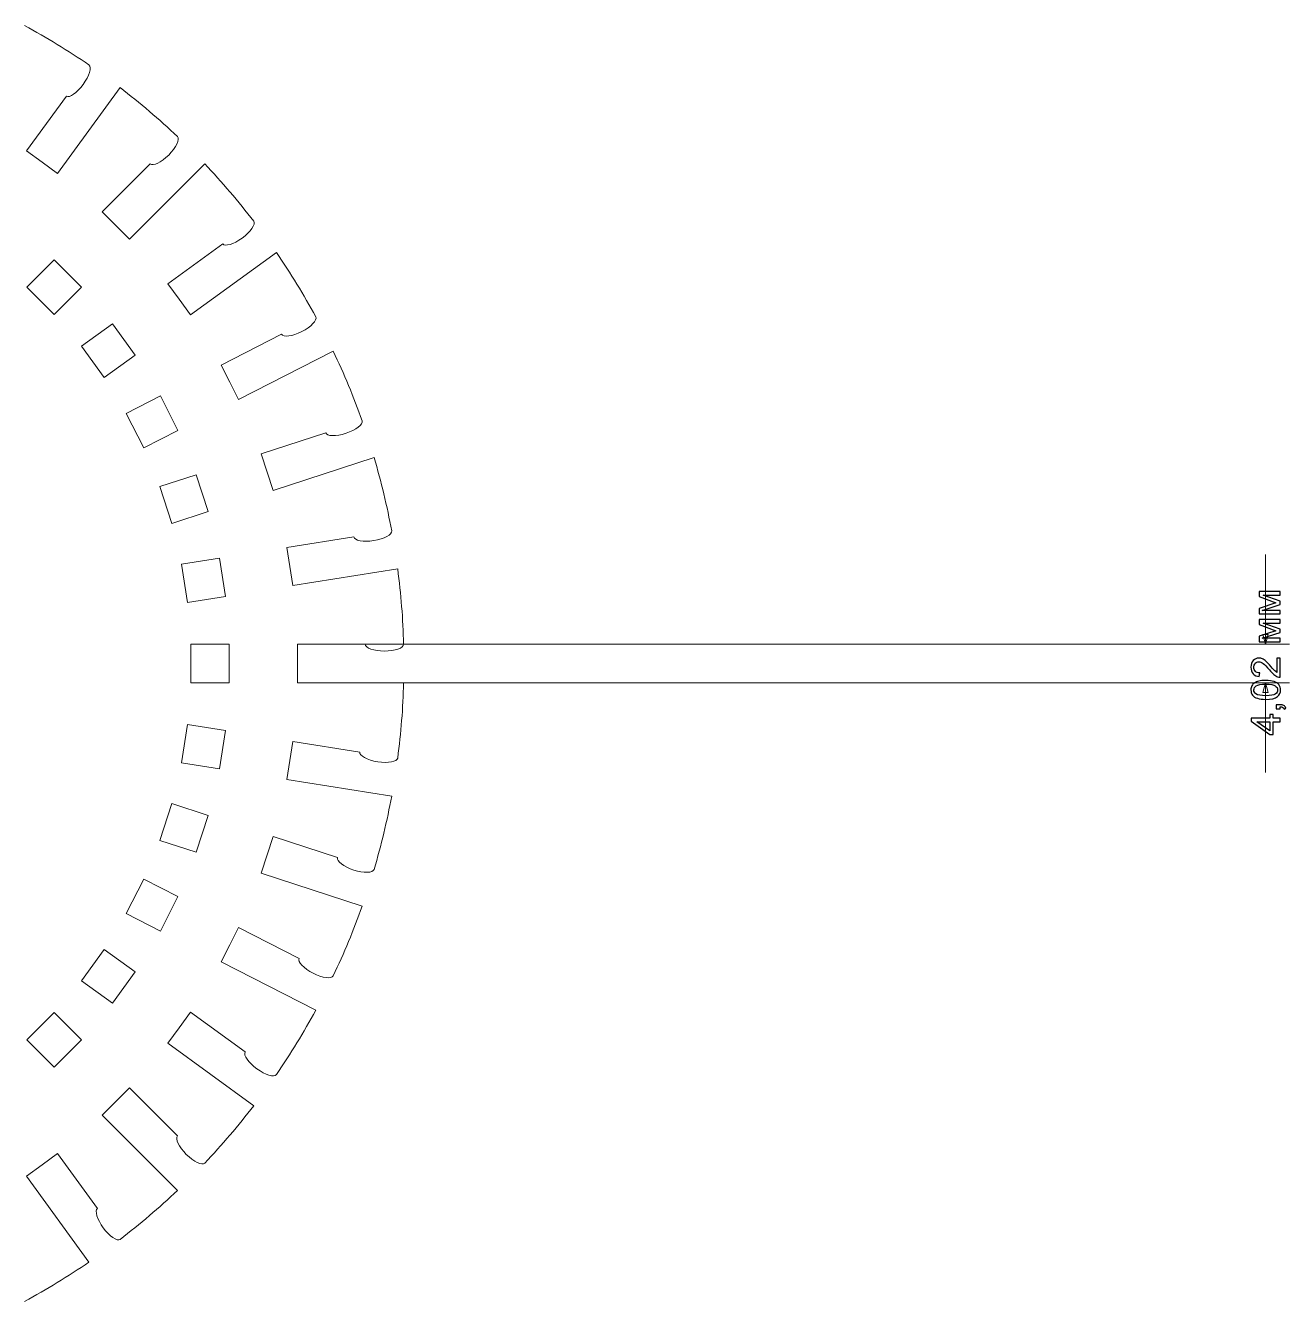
# Model space of a CAD drawing. Header units: millimetres. Extents: x -2210 to -375, y -2136 to -307.
# Drawn here: x -2097.9 to -1966.2, y -1315.5 to -1182.6 of the extents above; entities that cross this region are included whole.
import ezdxf

# ---------------------------------------------------------------- set-up
doc = ezdxf.new("R2010")
doc.units = ezdxf.units.MM
doc.header["$MEASUREMENT"] = 0
doc.layers.add('Layer 1', color=7, linetype='Continuous')

msp = doc.modelspace()

# ---------------------------------------------------------------- linework, layer by layer
at = {"layer": 'Layer 1', "color": 1, "lineweight": 9}
for points in [[(-2091.3035, -1186.687), (-2093.4658, -1185.2018), (-2095.7035, -1183.8298), (-2098.009, -1182.5778)], [(-2097.8114, -1195.6458), (-2097.8114, -1195.6458), (-2093.6534, -1189.9226), (-2093.6534, -1189.9226)], [(-2094.5625, -1198.0068), (-2094.5625, -1198.0068), (-2088.0534, -1189.0479), (-2088.0534, -1189.0479)], [(-2082.0727, -1194.1551), (-2083.9764, -1192.3502), (-2085.9733, -1190.6452), (-2088.0534, -1189.0479)], [(-2097.8114, -1195.6458), (-2097.8114, -1195.6458), (-2096.1875, -1196.8257), (-2096.1875, -1196.8257)], [(-2094.5625, -1198.0068), (-2094.5625, -1198.0068), (-2096.1875, -1196.8257), (-2096.1875, -1196.8257)], [(-2089.9038, -1201.9861), (-2089.9038, -1201.9861), (-2084.901, -1196.9833), (-2084.901, -1196.9833)], [(-2087.0633, -1204.8255), (-2087.0633, -1204.8255), (-2079.2334, -1196.9955), (-2079.2334, -1196.9955)], [(-2074.1251, -1202.9762), (-2075.7235, -1200.895), (-2077.4274, -1198.8992), (-2079.2334, -1196.9955)], [(-2089.9038, -1201.9861), (-2089.9038, -1201.9861), (-2088.483, -1203.4058), (-2088.483, -1203.4058)], [(-2087.0633, -1204.8255), (-2087.0633, -1204.8255), (-2088.483, -1203.4058), (-2088.483, -1203.4058)], [(-2083.084, -1209.4853), (-2083.084, -1209.4853), (-2077.3608, -1205.3272), (-2077.3608, -1205.3272)], [(-2080.723, -1212.7342), (-2080.723, -1212.7342), (-2071.7642, -1206.2252), (-2071.7642, -1206.2252)], [(-2067.655, -1212.9318), (-2068.9081, -1210.6263), (-2070.279, -1208.3875), (-2071.7642, -1206.2252)], [(-2083.084, -1209.4853), (-2083.084, -1209.4853), (-2081.9029, -1211.1092), (-2081.9029, -1211.1092)], [(-2080.723, -1212.7342), (-2080.723, -1212.7342), (-2081.9029, -1211.1092), (-2081.9029, -1211.1092)], [(-2077.5217, -1217.959), (-2077.5217, -1217.959), (-2071.2181, -1214.7467), (-2071.2181, -1214.7467)], [(-2075.698, -1221.5376), (-2075.698, -1221.5376), (-2065.8312, -1216.5105), (-2065.8312, -1216.5105)], [(-2062.822, -1223.7765), (-2063.6989, -1221.3034), (-2064.7035, -1218.8781), (-2065.8312, -1216.5105)], [(-2077.5217, -1217.959), (-2077.5217, -1217.959), (-2076.6093, -1219.7483), (-2076.6093, -1219.7483)], [(-2075.698, -1221.5376), (-2075.698, -1221.5376), (-2076.6093, -1219.7483), (-2076.6093, -1219.7483)], [(-2073.3537, -1227.1986), (-2073.3537, -1227.1986), (-2066.626, -1225.0119), (-2066.626, -1225.0119)], [(-2073.3537, -1227.1986), (-2073.3537, -1227.1986), (-2072.7332, -1229.1078), (-2072.7332, -1229.1078)], [(-2072.1127, -1231.0182), (-2072.1127, -1231.0182), (-2061.581, -1227.596), (-2061.581, -1227.596)], [(-2059.7451, -1235.2439), (-2060.2235, -1232.6643), (-2060.8362, -1230.1113), (-2061.581, -1227.596)], [(-2072.1127, -1231.0182), (-2072.1127, -1231.0182), (-2072.7332, -1229.1078), (-2072.7332, -1229.1078)], [(-2070.6819, -1236.9755), (-2070.6819, -1236.9755), (-2063.6945, -1235.8689), (-2063.6945, -1235.8689)], [(-2070.6819, -1236.9755), (-2070.6819, -1236.9755), (-2070.3678, -1238.9591), (-2070.3678, -1238.9591)], [(-2070.0537, -1240.9427), (-2070.0537, -1240.9427), (-2070.3678, -1238.9591), (-2070.3678, -1238.9591)], [(-2070.0537, -1240.9427), (-2070.0537, -1240.9427), (-2059.1168, -1239.2111), (-2059.1168, -1239.2111)], [(-2058.4997, -1247.051), (-2058.5685, -1244.4292), (-2058.775, -1241.8118), (-2059.1168, -1239.2111)], [(-2069.573, -1247.051), (-2069.573, -1247.051), (-2062.499, -1247.051), (-2062.499, -1247.051)], [(-2069.573, -1247.051), (-2069.573, -1247.051), (-2069.573, -1249.0601), (-2069.573, -1249.0601)], [(-2069.573, -1251.0681), (-2069.573, -1251.0681), (-2069.573, -1249.0601), (-2069.573, -1249.0601)], [(-2069.573, -1251.0681), (-2069.573, -1251.0681), (-2058.4997, -1251.0681), (-2058.4997, -1251.0681)], [(-2059.1168, -1258.908), (-2058.775, -1256.3073), (-2058.5685, -1253.6899), (-2058.4997, -1251.0681)], [(-2070.0537, -1257.1764), (-2070.0537, -1257.1764), (-2070.3678, -1259.16), (-2070.3678, -1259.16)], [(-2070.0537, -1257.1764), (-2070.0537, -1257.1764), (-2063.0662, -1258.2831), (-2063.0662, -1258.2831)], [(-2070.6819, -1261.1436), (-2070.6819, -1261.1436), (-2070.3678, -1259.16), (-2070.3678, -1259.16)], [(-2070.6819, -1261.1436), (-2070.6819, -1261.1436), (-2059.7451, -1262.8752), (-2059.7451, -1262.8752)], [(-2061.581, -1270.5231), (-2060.8362, -1268.0078), (-2060.2235, -1265.4548), (-2059.7451, -1262.8752)], [(-2072.1127, -1267.1009), (-2072.1127, -1267.1009), (-2072.7332, -1269.0112), (-2072.7332, -1269.0112)], [(-2072.1127, -1267.1009), (-2072.1127, -1267.1009), (-2065.3839, -1269.2865), (-2065.3839, -1269.2865)], [(-2073.3537, -1270.9204), (-2073.3537, -1270.9204), (-2072.7332, -1269.0112), (-2072.7332, -1269.0112)], [(-2073.3537, -1270.9204), (-2073.3537, -1270.9204), (-2062.822, -1274.3426), (-2062.822, -1274.3426)], [(-2065.8312, -1281.6086), (-2064.7035, -1279.241), (-2063.6989, -1276.8156), (-2062.822, -1274.3426)], [(-2075.698, -1276.5814), (-2075.698, -1276.5814), (-2076.6093, -1278.3708), (-2076.6093, -1278.3708)], [(-2075.698, -1276.5814), (-2075.698, -1276.5814), (-2069.3954, -1279.7938), (-2069.3954, -1279.7938)], [(-2077.5217, -1280.1601), (-2077.5217, -1280.1601), (-2076.6093, -1278.3708), (-2076.6093, -1278.3708)], [(-2077.5217, -1280.1601), (-2077.5217, -1280.1601), (-2067.655, -1285.1873), (-2067.655, -1285.1873)], [(-2080.723, -1285.3848), (-2080.723, -1285.3848), (-2081.9029, -1287.0099), (-2081.9029, -1287.0099)], [(-2080.723, -1285.3848), (-2080.723, -1285.3848), (-2074.9998, -1289.5429), (-2074.9998, -1289.5429)], [(-2071.7642, -1291.8939), (-2070.279, -1289.7316), (-2068.9081, -1287.4927), (-2067.655, -1285.1873)], [(-2083.084, -1288.6338), (-2083.084, -1288.6338), (-2081.9029, -1287.0099), (-2081.9029, -1287.0099)], [(-2083.084, -1288.6338), (-2083.084, -1288.6338), (-2074.1251, -1295.1429), (-2074.1251, -1295.1429)], [(-2087.0633, -1293.2936), (-2087.0633, -1293.2936), (-2088.483, -1294.7133), (-2088.483, -1294.7133)], [(-2087.0633, -1293.2936), (-2087.0633, -1293.2936), (-2082.0605, -1298.2953), (-2082.0605, -1298.2953)], [(-2089.9038, -1296.133), (-2089.9038, -1296.133), (-2088.483, -1294.7133), (-2088.483, -1294.7133)], [(-2089.9038, -1296.133), (-2089.9038, -1296.133), (-2082.0727, -1303.964), (-2082.0727, -1303.964)], [(-2079.2334, -1301.1235), (-2077.4274, -1299.2199), (-2075.7235, -1297.2241), (-2074.1251, -1295.1429)], [(-2094.5625, -1300.1123), (-2094.5625, -1300.1123), (-2096.1875, -1301.2934), (-2096.1875, -1301.2934)], [(-2094.5625, -1300.1123), (-2094.5625, -1300.1123), (-2090.4044, -1305.8355), (-2090.4044, -1305.8355)], [(-2097.8114, -1302.4733), (-2097.8114, -1302.4733), (-2096.1875, -1301.2934), (-2096.1875, -1301.2934)], [(-2097.8114, -1302.4733), (-2097.8114, -1302.4733), (-2091.3035, -1311.4321), (-2091.3035, -1311.4321)], [(-2088.0534, -1309.0711), (-2085.9733, -1307.4738), (-2083.9764, -1305.7689), (-2082.0727, -1303.964)], [(-2098.009, -1315.5413), (-2095.7035, -1314.2892), (-2093.4658, -1312.9173), (-2091.3035, -1311.4321)]]:
    msp.add_open_spline(points, degree=3, dxfattribs=at)
for points, knots in [([(-2093.6534, -1189.9226), (-2093.3359, -1190.1535), (-2092.55, -1189.6118), (-2091.904, -1188.7227), (-2091.904, -1188.7227), (-2091.904, -1188.7227), (-2091.904, -1188.7227), (-2091.904, -1188.7227), (-2091.904, -1188.7227), (-2091.904, -1188.7227), (-2091.904, -1188.7227), (-2091.904, -1188.7227), (-2091.904, -1188.7227), (-2091.904, -1188.7227), (-2091.904, -1188.7227), (-2091.904, -1188.7227), (-2091.904, -1188.7227), (-2091.2591, -1187.8336), (-2090.9894, -1186.9179), (-2091.3035, -1186.687), (-2091.3035, -1186.687), (-2091.3035, -1186.687), (-2091.3035, -1186.687), (-2091.3035, -1186.687), (-2091.3035, -1186.687), (-2091.3035, -1186.687), (-2091.3035, -1186.687), (-2091.3035, -1186.687)], [0, 0, 0, 0, 0.125, 0.125, 0.125, 0.125, 0.25, 0.25, 0.25, 0.25, 0.375, 0.375, 0.375, 0.375, 0.5, 0.5, 0.5, 0.5, 0.625, 0.625, 0.625, 0.625, 0.75, 0.75, 0.75, 0.75, 1, 1, 1, 1]), ([(-2084.901, -1196.9833), (-2084.6235, -1197.2608), (-2083.7622, -1196.8501), (-2082.9852, -1196.0731), (-2082.9852, -1196.0731), (-2082.9852, -1196.0731), (-2082.9852, -1196.0731), (-2082.9852, -1196.0731), (-2082.9852, -1196.0731), (-2082.9852, -1196.0731), (-2082.9852, -1196.0731), (-2082.9852, -1196.0731), (-2082.9852, -1196.0731), (-2082.9852, -1196.0731), (-2082.9852, -1196.0731), (-2082.9852, -1196.0731), (-2082.9852, -1196.0731), (-2082.2093, -1195.295), (-2081.7997, -1194.4326), (-2082.0727, -1194.1551), (-2082.0727, -1194.1551), (-2082.0727, -1194.1551), (-2082.0727, -1194.1551), (-2082.0727, -1194.1551), (-2082.0727, -1194.1551), (-2082.0727, -1194.1551), (-2082.0727, -1194.1551), (-2082.0727, -1194.1551)], [0, 0, 0, 0, 0.125, 0.125, 0.125, 0.125, 0.25, 0.25, 0.25, 0.25, 0.375, 0.375, 0.375, 0.375, 0.5, 0.5, 0.5, 0.5, 0.625, 0.625, 0.625, 0.625, 0.75, 0.75, 0.75, 0.75, 1, 1, 1, 1]), ([(-2077.3608, -1205.3272), (-2077.1299, -1205.6447), (-2076.2153, -1205.3727), (-2075.3262, -1204.7267), (-2075.3262, -1204.7267), (-2075.3262, -1204.7267), (-2075.3262, -1204.7267), (-2075.3262, -1204.7267), (-2075.3262, -1204.7267), (-2075.3262, -1204.7267), (-2075.3262, -1204.7267), (-2075.3262, -1204.7267), (-2075.3262, -1204.7267), (-2075.3262, -1204.7267), (-2075.3262, -1204.7267), (-2075.3262, -1204.7267), (-2075.3262, -1204.7267), (-2074.4382, -1204.0796), (-2073.8987, -1203.2926), (-2074.1251, -1202.9762), (-2074.1251, -1202.9762), (-2074.1251, -1202.9762), (-2074.1251, -1202.9762), (-2074.1251, -1202.9762), (-2074.1251, -1202.9762), (-2074.1251, -1202.9762), (-2074.1251, -1202.9762), (-2074.1251, -1202.9762)], [0, 0, 0, 0, 0.125, 0.125, 0.125, 0.125, 0.25, 0.25, 0.25, 0.25, 0.375, 0.375, 0.375, 0.375, 0.5, 0.5, 0.5, 0.5, 0.625, 0.625, 0.625, 0.625, 0.75, 0.75, 0.75, 0.75, 1, 1, 1, 1]), ([(-2094.9321, -1207.0022), (-2094.9321, -1207.0022), (-2092.0805, -1209.8549), (-2092.0805, -1209.8549), (-2092.0805, -1209.8549), (-2092.0805, -1209.8549), (-2094.9066, -1212.6821), (-2094.9066, -1212.6821), (-2094.9066, -1212.6821), (-2094.9066, -1212.6821), (-2097.7593, -1209.8294), (-2097.7593, -1209.8294), (-2097.7593, -1209.8294), (-2097.7593, -1209.8294), (-2094.9321, -1207.0022), (-2094.9321, -1207.0022)], [0, 0, 0, 0, 0.2, 0.2, 0.2, 0.2, 0.4, 0.4, 0.4, 0.4, 0.6, 0.6, 0.6, 0.6, 1, 1, 1, 1]), ([(-2088.836, -1213.6533), (-2088.836, -1213.6533), (-2086.465, -1216.9167), (-2086.465, -1216.9167), (-2086.465, -1216.9167), (-2086.465, -1216.9167), (-2089.6996, -1219.2666), (-2089.6996, -1219.2666), (-2089.6996, -1219.2666), (-2089.6996, -1219.2666), (-2092.0705, -1216.0032), (-2092.0705, -1216.0032), (-2092.0705, -1216.0032), (-2092.0705, -1216.0032), (-2088.836, -1213.6533), (-2088.836, -1213.6533)], [0, 0, 0, 0, 0.2, 0.2, 0.2, 0.2, 0.4, 0.4, 0.4, 0.4, 0.6, 0.6, 0.6, 0.6, 1, 1, 1, 1]), ([(-2071.2181, -1214.7467), (-2071.0405, -1215.0974), (-2070.0936, -1214.972), (-2069.1157, -1214.4725), (-2069.1157, -1214.4725), (-2069.1157, -1214.4725), (-2069.1157, -1214.4725), (-2069.1157, -1214.4725), (-2069.1157, -1214.4725), (-2069.1157, -1214.4725), (-2069.1157, -1214.4725), (-2069.1157, -1214.4725), (-2069.1157, -1214.4725), (-2069.1157, -1214.4725), (-2069.1157, -1214.4725), (-2069.1157, -1214.4725), (-2069.1157, -1214.4725), (-2068.1367, -1213.973), (-2067.4807, -1213.2792), (-2067.655, -1212.9318), (-2067.655, -1212.9318), (-2067.655, -1212.9318), (-2067.655, -1212.9318), (-2067.655, -1212.9318), (-2067.655, -1212.9318), (-2067.655, -1212.9318), (-2067.655, -1212.9318), (-2067.655, -1212.9318)], [0, 0, 0, 0, 0.125, 0.125, 0.125, 0.125, 0.25, 0.25, 0.25, 0.25, 0.375, 0.375, 0.375, 0.375, 0.5, 0.5, 0.5, 0.5, 0.625, 0.625, 0.625, 0.625, 0.75, 0.75, 0.75, 0.75, 1, 1, 1, 1]), ([(-2083.8554, -1221.1758), (-2083.8554, -1221.1758), (-2082.0239, -1224.77), (-2082.0239, -1224.77), (-2082.0239, -1224.77), (-2082.0239, -1224.77), (-2085.5859, -1226.5848), (-2085.5859, -1226.5848), (-2085.5859, -1226.5848), (-2085.5859, -1226.5848), (-2087.4174, -1222.9906), (-2087.4174, -1222.9906), (-2087.4174, -1222.9906), (-2087.4174, -1222.9906), (-2083.8554, -1221.1758), (-2083.8554, -1221.1758)], [0, 0, 0, 0, 0.2, 0.2, 0.2, 0.2, 0.4, 0.4, 0.4, 0.4, 0.6, 0.6, 0.6, 0.6, 1, 1, 1, 1]), ([(-2066.626, -1225.0119), (-2066.5039, -1225.386), (-2065.5504, -1225.4104), (-2064.5048, -1225.0697), (-2064.5048, -1225.0697), (-2064.5048, -1225.0697), (-2064.5048, -1225.0697), (-2064.5048, -1225.0697), (-2064.5048, -1225.0697), (-2064.5048, -1225.0697), (-2064.5048, -1225.0697), (-2064.5048, -1225.0697), (-2064.5048, -1225.0697), (-2064.5048, -1225.0697), (-2064.5048, -1225.0697), (-2064.5048, -1225.0697), (-2064.5048, -1225.0697), (-2063.4603, -1224.7289), (-2062.7044, -1224.1473), (-2062.822, -1223.7765), (-2062.822, -1223.7765), (-2062.822, -1223.7765), (-2062.822, -1223.7765), (-2062.822, -1223.7765), (-2062.822, -1223.7765), (-2062.822, -1223.7765), (-2062.822, -1223.7765), (-2062.822, -1223.7765)], [0, 0, 0, 0, 0.125, 0.125, 0.125, 0.125, 0.25, 0.25, 0.25, 0.25, 0.375, 0.375, 0.375, 0.375, 0.5, 0.5, 0.5, 0.5, 0.625, 0.625, 0.625, 0.625, 0.75, 0.75, 0.75, 0.75, 1, 1, 1, 1]), ([(-2080.1125, -1229.3853), (-2080.1125, -1229.3853), (-2078.866, -1233.2215), (-2078.866, -1233.2215), (-2078.866, -1233.2215), (-2078.866, -1233.2215), (-2082.6677, -1234.4569), (-2082.6677, -1234.4569), (-2082.6677, -1234.4569), (-2082.6677, -1234.4569), (-2083.9142, -1230.6208), (-2083.9142, -1230.6208), (-2083.9142, -1230.6208), (-2083.9142, -1230.6208), (-2080.1125, -1229.3853), (-2080.1125, -1229.3853)], [0, 0, 0, 0, 0.2, 0.2, 0.2, 0.2, 0.4, 0.4, 0.4, 0.4, 0.6, 0.6, 0.6, 0.6, 1, 1, 1, 1]), ([(-2063.6945, -1235.8689), (-2063.6334, -1236.2574), (-2062.6944, -1236.4305), (-2061.6099, -1236.2585), (-2061.6099, -1236.2585), (-2061.6099, -1236.2585), (-2061.6099, -1236.2585), (-2061.6099, -1236.2585), (-2061.6099, -1236.2585), (-2061.6099, -1236.2585), (-2061.6099, -1236.2585), (-2061.6099, -1236.2585), (-2061.6099, -1236.2585), (-2061.6099, -1236.2585), (-2061.6099, -1236.2585), (-2061.6099, -1236.2585), (-2061.6099, -1236.2585), (-2060.5243, -1236.0853), (-2059.6863, -1235.6291), (-2059.7451, -1235.2439), (-2059.7451, -1235.2439), (-2059.7451, -1235.2439), (-2059.7451, -1235.2439), (-2059.7451, -1235.2439), (-2059.7451, -1235.2439), (-2059.7451, -1235.2439), (-2059.7451, -1235.2439), (-2059.7451, -1235.2439)], [0, 0, 0, 0, 0.125, 0.125, 0.125, 0.125, 0.25, 0.25, 0.25, 0.25, 0.375, 0.375, 0.375, 0.375, 0.5, 0.5, 0.5, 0.5, 0.625, 0.625, 0.625, 0.625, 0.75, 0.75, 0.75, 0.75, 1, 1, 1, 1]), ([(-2077.6993, -1238.0789), (-2077.6993, -1238.0789), (-2077.0689, -1242.0627), (-2077.0689, -1242.0627), (-2077.0689, -1242.0627), (-2077.0689, -1242.0627), (-2081.0171, -1242.6887), (-2081.0171, -1242.6887), (-2081.0171, -1242.6887), (-2081.0171, -1242.6887), (-2081.6476, -1238.7038), (-2081.6476, -1238.7038), (-2081.6476, -1238.7038), (-2081.6476, -1238.7038), (-2077.6993, -1238.0789), (-2077.6993, -1238.0789)], [0, 0, 0, 0, 0.2, 0.2, 0.2, 0.2, 0.4, 0.4, 0.4, 0.4, 0.6, 0.6, 0.6, 0.6, 1, 1, 1, 1]), ([(-2076.677, -1247.0421), (-2076.677, -1247.0421), (-2076.677, -1251.077), (-2076.677, -1251.077), (-2076.677, -1251.077), (-2076.677, -1251.077), (-2080.6741, -1251.077), (-2080.6741, -1251.077), (-2080.6741, -1251.077), (-2080.6741, -1251.077), (-2080.6741, -1247.0421), (-2080.6741, -1247.0421), (-2080.6741, -1247.0421), (-2080.6741, -1247.0421), (-2076.677, -1247.0421), (-2076.677, -1247.0421)], [0, 0, 0, 0, 0.2, 0.2, 0.2, 0.2, 0.4, 0.4, 0.4, 0.4, 0.6, 0.6, 0.6, 0.6, 1, 1, 1, 1]), ([(-2062.499, -1247.051), (-2062.4979, -1247.4439), (-2061.5988, -1247.7625), (-2060.4999, -1247.7614), (-2060.4999, -1247.7614), (-2060.4999, -1247.7614), (-2060.4999, -1247.7614), (-2060.4999, -1247.7614), (-2060.4999, -1247.7614), (-2060.4999, -1247.7614), (-2060.4999, -1247.7614), (-2060.4999, -1247.7614), (-2060.4999, -1247.7614), (-2060.4999, -1247.7614), (-2060.4999, -1247.7614), (-2060.4999, -1247.7614), (-2060.4999, -1247.7614), (-2059.401, -1247.7603), (-2058.5019, -1247.4406), (-2058.4997, -1247.051), (-2058.4997, -1247.051), (-2058.4997, -1247.051), (-2058.4997, -1247.051), (-2058.4997, -1247.051), (-2058.4997, -1247.051), (-2058.4997, -1247.051), (-2058.4997, -1247.051), (-2058.4997, -1247.051)], [0, 0, 0, 0, 0.125, 0.125, 0.125, 0.125, 0.25, 0.25, 0.25, 0.25, 0.375, 0.375, 0.375, 0.375, 0.5, 0.5, 0.5, 0.5, 0.625, 0.625, 0.625, 0.625, 0.75, 0.75, 0.75, 0.75, 1, 1, 1, 1]), ([(-2077.0689, -1256.0564), (-2077.0689, -1256.0564), (-2077.6993, -1260.0402), (-2077.6993, -1260.0402), (-2077.6993, -1260.0402), (-2077.6993, -1260.0402), (-2081.6476, -1259.4153), (-2081.6476, -1259.4153), (-2081.6476, -1259.4153), (-2081.6476, -1259.4153), (-2081.0171, -1255.4304), (-2081.0171, -1255.4304), (-2081.0171, -1255.4304), (-2081.0171, -1255.4304), (-2077.0689, -1256.0564), (-2077.0689, -1256.0564)], [0, 0, 0, 0, 0.2, 0.2, 0.2, 0.2, 0.4, 0.4, 0.4, 0.4, 0.6, 0.6, 0.6, 0.6, 1, 1, 1, 1]), ([(-2063.0662, -1258.2831), (-2063.1273, -1258.6705), (-2062.2892, -1259.1256), (-2061.2036, -1259.2965), (-2061.2036, -1259.2965), (-2061.2036, -1259.2965), (-2061.2036, -1259.2965), (-2061.2036, -1259.2965), (-2061.2036, -1259.2965), (-2061.2036, -1259.2965), (-2061.2036, -1259.2965), (-2061.2036, -1259.2965), (-2061.2036, -1259.2965), (-2061.2036, -1259.2965), (-2061.2036, -1259.2965), (-2061.2036, -1259.2965), (-2061.2036, -1259.2965), (-2060.1181, -1259.4675), (-2059.1801, -1259.2932), (-2059.1168, -1258.908), (-2059.1168, -1258.908), (-2059.1168, -1258.908), (-2059.1168, -1258.908), (-2059.1168, -1258.908), (-2059.1168, -1258.908), (-2059.1168, -1258.908), (-2059.1168, -1258.908), (-2059.1168, -1258.908)], [0, 0, 0, 0, 0.125, 0.125, 0.125, 0.125, 0.25, 0.25, 0.25, 0.25, 0.375, 0.375, 0.375, 0.375, 0.5, 0.5, 0.5, 0.5, 0.625, 0.625, 0.625, 0.625, 0.75, 0.75, 0.75, 0.75, 1, 1, 1, 1]), ([(-2078.866, -1264.8976), (-2078.866, -1264.8976), (-2080.1125, -1268.7337), (-2080.1125, -1268.7337), (-2080.1125, -1268.7337), (-2080.1125, -1268.7337), (-2083.9142, -1267.4983), (-2083.9142, -1267.4983), (-2083.9142, -1267.4983), (-2083.9142, -1267.4983), (-2082.6677, -1263.6621), (-2082.6677, -1263.6621), (-2082.6677, -1263.6621), (-2082.6677, -1263.6621), (-2078.866, -1264.8976), (-2078.866, -1264.8976)], [0, 0, 0, 0, 0.2, 0.2, 0.2, 0.2, 0.4, 0.4, 0.4, 0.4, 0.6, 0.6, 0.6, 0.6, 1, 1, 1, 1]), ([(-2065.3839, -1269.2865), (-2065.506, -1269.6606), (-2064.7479, -1270.2411), (-2063.7034, -1270.5808), (-2063.7034, -1270.5808), (-2063.7034, -1270.5808), (-2063.7034, -1270.5808), (-2063.7034, -1270.5808), (-2063.7034, -1270.5808), (-2063.7034, -1270.5808), (-2063.7034, -1270.5808), (-2063.7034, -1270.5808), (-2063.7034, -1270.5808), (-2063.7034, -1270.5808), (-2063.7034, -1270.5808), (-2063.7034, -1270.5808), (-2063.7034, -1270.5808), (-2062.6577, -1270.9182), (-2061.7042, -1270.8927), (-2061.581, -1270.5231), (-2061.581, -1270.5231), (-2061.581, -1270.5231), (-2061.581, -1270.5231), (-2061.581, -1270.5231), (-2061.581, -1270.5231), (-2061.581, -1270.5231), (-2061.581, -1270.5231), (-2061.581, -1270.5231)], [0, 0, 0, 0, 0.125, 0.125, 0.125, 0.125, 0.25, 0.25, 0.25, 0.25, 0.375, 0.375, 0.375, 0.375, 0.5, 0.5, 0.5, 0.5, 0.625, 0.625, 0.625, 0.625, 0.75, 0.75, 0.75, 0.75, 1, 1, 1, 1]), ([(-2082.0239, -1273.3491), (-2082.0239, -1273.3491), (-2083.8554, -1276.9433), (-2083.8554, -1276.9433), (-2083.8554, -1276.9433), (-2083.8554, -1276.9433), (-2087.4174, -1275.1284), (-2087.4174, -1275.1284), (-2087.4174, -1275.1284), (-2087.4174, -1275.1284), (-2085.5859, -1271.5343), (-2085.5859, -1271.5343), (-2085.5859, -1271.5343), (-2085.5859, -1271.5343), (-2082.0239, -1273.3491), (-2082.0239, -1273.3491)], [0, 0, 0, 0, 0.2, 0.2, 0.2, 0.2, 0.4, 0.4, 0.4, 0.4, 0.6, 0.6, 0.6, 0.6, 1, 1, 1, 1]), ([(-2086.465, -1281.2024), (-2086.465, -1281.2024), (-2088.836, -1284.4658), (-2088.836, -1284.4658), (-2088.836, -1284.4658), (-2088.836, -1284.4658), (-2092.0705, -1282.1159), (-2092.0705, -1282.1159), (-2092.0705, -1282.1159), (-2092.0705, -1282.1159), (-2089.6996, -1278.8525), (-2089.6996, -1278.8525), (-2089.6996, -1278.8525), (-2089.6996, -1278.8525), (-2086.465, -1281.2024), (-2086.465, -1281.2024)], [0, 0, 0, 0, 0.2, 0.2, 0.2, 0.2, 0.4, 0.4, 0.4, 0.4, 0.6, 0.6, 0.6, 0.6, 1, 1, 1, 1]), ([(-2069.3954, -1279.7938), (-2069.573, -1280.1434), (-2068.9159, -1280.835), (-2067.9369, -1281.3333), (-2067.9369, -1281.3333), (-2067.9369, -1281.3333), (-2067.9369, -1281.3333), (-2067.9369, -1281.3333), (-2067.9369, -1281.3333), (-2067.9369, -1281.3333), (-2067.9369, -1281.3333), (-2067.9369, -1281.3333), (-2067.9369, -1281.3333), (-2067.9369, -1281.3333), (-2067.9369, -1281.3333), (-2067.9369, -1281.3333), (-2067.9369, -1281.3333), (-2066.9568, -1281.8317), (-2066.011, -1281.9549), (-2065.8312, -1281.6086), (-2065.8312, -1281.6086), (-2065.8312, -1281.6086), (-2065.8312, -1281.6086), (-2065.8312, -1281.6086), (-2065.8312, -1281.6086), (-2065.8312, -1281.6086), (-2065.8312, -1281.6086), (-2065.8312, -1281.6086)], [0, 0, 0, 0, 0.125, 0.125, 0.125, 0.125, 0.25, 0.25, 0.25, 0.25, 0.375, 0.375, 0.375, 0.375, 0.5, 0.5, 0.5, 0.5, 0.625, 0.625, 0.625, 0.625, 0.75, 0.75, 0.75, 0.75, 1, 1, 1, 1]), ([(-2092.0805, -1288.2642), (-2092.0805, -1288.2642), (-2094.9321, -1291.1169), (-2094.9321, -1291.1169), (-2094.9321, -1291.1169), (-2094.9321, -1291.1169), (-2097.7593, -1288.2897), (-2097.7593, -1288.2897), (-2097.7593, -1288.2897), (-2097.7593, -1288.2897), (-2094.9066, -1285.437), (-2094.9066, -1285.437), (-2094.9066, -1285.437), (-2094.9066, -1285.437), (-2092.0805, -1288.2642), (-2092.0805, -1288.2642)], [0, 0, 0, 0, 0.2, 0.2, 0.2, 0.2, 0.4, 0.4, 0.4, 0.4, 0.6, 0.6, 0.6, 0.6, 1, 1, 1, 1]), ([(-2074.9998, -1289.5429), (-2075.2307, -1289.8604), (-2074.6901, -1290.6474), (-2073.801, -1291.2923), (-2073.801, -1291.2923), (-2073.801, -1291.2923), (-2073.801, -1291.2923), (-2073.801, -1291.2923), (-2073.801, -1291.2923), (-2073.801, -1291.2923), (-2073.801, -1291.2923), (-2073.801, -1291.2923), (-2073.801, -1291.2923), (-2073.801, -1291.2923), (-2073.801, -1291.2923), (-2073.801, -1291.2923), (-2073.801, -1291.2923), (-2072.9108, -1291.9372), (-2071.9962, -1292.2069), (-2071.7642, -1291.8939), (-2071.7642, -1291.8939), (-2071.7642, -1291.8939), (-2071.7642, -1291.8939), (-2071.7642, -1291.8939), (-2071.7642, -1291.8939), (-2071.7642, -1291.8939), (-2071.7642, -1291.8939), (-2071.7642, -1291.8939)], [0, 0, 0, 0, 0.125, 0.125, 0.125, 0.125, 0.25, 0.25, 0.25, 0.25, 0.375, 0.375, 0.375, 0.375, 0.5, 0.5, 0.5, 0.5, 0.625, 0.625, 0.625, 0.625, 0.75, 0.75, 0.75, 0.75, 1, 1, 1, 1]), ([(-2082.0605, -1298.2953), (-2082.3391, -1298.5739), (-2081.9273, -1299.4341), (-2081.1503, -1300.2111), (-2081.1503, -1300.2111), (-2081.1503, -1300.2111), (-2081.1503, -1300.2111), (-2081.1503, -1300.2111), (-2081.1503, -1300.2111), (-2081.1503, -1300.2111), (-2081.1503, -1300.2111), (-2081.1503, -1300.2111), (-2081.1503, -1300.2111), (-2081.1503, -1300.2111), (-2081.1503, -1300.2111), (-2081.1503, -1300.2111), (-2081.1503, -1300.2111), (-2080.3722, -1300.987), (-2079.5109, -1301.3966), (-2079.2334, -1301.1235), (-2079.2334, -1301.1235), (-2079.2334, -1301.1235), (-2079.2334, -1301.1235), (-2079.2334, -1301.1235), (-2079.2334, -1301.1235), (-2079.2334, -1301.1235), (-2079.2334, -1301.1235), (-2079.2334, -1301.1235)], [0, 0, 0, 0, 0.125, 0.125, 0.125, 0.125, 0.25, 0.25, 0.25, 0.25, 0.375, 0.375, 0.375, 0.375, 0.5, 0.5, 0.5, 0.5, 0.625, 0.625, 0.625, 0.625, 0.75, 0.75, 0.75, 0.75, 1, 1, 1, 1]), ([(-2090.4044, -1305.8355), (-2090.7219, -1306.0675), (-2090.451, -1306.9821), (-2089.8039, -1307.8701), (-2089.8039, -1307.8701), (-2089.8039, -1307.8701), (-2089.8039, -1307.8701), (-2089.8039, -1307.8701), (-2089.8039, -1307.8701), (-2089.8039, -1307.8701), (-2089.8039, -1307.8701), (-2089.8039, -1307.8701), (-2089.8039, -1307.8701), (-2089.8039, -1307.8701), (-2089.8039, -1307.8701), (-2089.8039, -1307.8701), (-2089.8039, -1307.8701), (-2089.1579, -1308.7581), (-2088.3709, -1309.2987), (-2088.0534, -1309.0711), (-2088.0534, -1309.0711), (-2088.0534, -1309.0711), (-2088.0534, -1309.0711), (-2088.0534, -1309.0711), (-2088.0534, -1309.0711), (-2088.0534, -1309.0711), (-2088.0534, -1309.0711), (-2088.0534, -1309.0711)], [0, 0, 0, 0, 0.125, 0.125, 0.125, 0.125, 0.25, 0.25, 0.25, 0.25, 0.375, 0.375, 0.375, 0.375, 0.5, 0.5, 0.5, 0.5, 0.625, 0.625, 0.625, 0.625, 0.75, 0.75, 0.75, 0.75, 1, 1, 1, 1])]:
    msp.add_open_spline(points, degree=3, knots=knots, dxfattribs=at)
at = {"layer": 'Layer 1', "color": 155, "lineweight": 9}
for points in [[(-1968.6706, -1247.051), (-1968.6706, -1247.051), (-1968.6706, -1237.7183), (-1968.6706, -1237.7183)], [(-2067.073, -1247.051), (-2067.073, -1247.051), (-1966.1706, -1247.051), (-1966.1706, -1247.051)], [(-2067.073, -1251.0681), (-2067.073, -1251.0681), (-1966.1706, -1251.0681), (-1966.1706, -1251.0681)], [(-1968.6706, -1260.4008), (-1968.6706, -1260.4008), (-1968.6706, -1251.0681), (-1968.6706, -1251.0681)]]:
    msp.add_open_spline(points, degree=3, dxfattribs=at)
at = {"layer": 'Layer 1', "color": 155}
for points, knots in [([(-1969.3459, -1243.8892), (-1969.3459, -1243.8892), (-1969.3459, -1243.3163), (-1969.3459, -1243.3163), (-1969.3459, -1243.3163), (-1969.3459, -1243.3163), (-1967.5877, -1242.7356), (-1967.5877, -1242.7356), (-1967.5877, -1242.7356), (-1967.5877, -1242.7356), (-1969.3459, -1242.0929), (-1969.3459, -1242.0929), (-1969.3459, -1242.0929), (-1969.3459, -1242.0929), (-1969.3459, -1241.5609), (-1969.3459, -1241.5609), (-1969.3459, -1241.5609), (-1969.3459, -1241.5609), (-1967.1488, -1241.5609), (-1967.1488, -1241.5609), (-1967.1488, -1241.5609), (-1967.1488, -1241.5609), (-1967.1488, -1241.9334), (-1967.1488, -1241.9334), (-1967.1488, -1241.9334), (-1967.1488, -1241.9334), (-1968.9176, -1241.9334), (-1968.9176, -1241.9334), (-1968.9176, -1241.9334), (-1968.9176, -1241.9334), (-1967.1488, -1242.5804), (-1967.1488, -1242.5804), (-1967.1488, -1242.5804), (-1967.1488, -1242.5804), (-1967.1488, -1242.9134), (-1967.1488, -1242.9134), (-1967.1488, -1242.9134), (-1967.1488, -1242.9134), (-1969.0023, -1243.5251), (-1969.0023, -1243.5251), (-1969.0023, -1243.5251), (-1969.0023, -1243.5251), (-1967.1488, -1243.5251), (-1967.1488, -1243.5251), (-1967.1488, -1243.5251), (-1967.1488, -1243.5251), (-1967.1488, -1243.8892), (-1967.1488, -1243.8892), (-1967.1488, -1243.8892), (-1967.1488, -1243.8892), (-1969.3459, -1243.8892), (-1969.3459, -1243.8892)], [0, 0, 0, 0, 0.07142857, 0.07142857, 0.07142857, 0.07142857, 0.14285714, 0.14285714, 0.14285714, 0.14285714, 0.21428571, 0.21428571, 0.21428571, 0.21428571, 0.28571429, 0.28571429, 0.28571429, 0.28571429, 0.35714286, 0.35714286, 0.35714286, 0.35714286, 0.42857143, 0.42857143, 0.42857143, 0.42857143, 0.5, 0.5, 0.5, 0.5, 0.57142857, 0.57142857, 0.57142857, 0.57142857, 0.64285714, 0.64285714, 0.64285714, 0.64285714, 0.71428571, 0.71428571, 0.71428571, 0.71428571, 0.78571429, 0.78571429, 0.78571429, 0.78571429, 0.85714286, 0.85714286, 0.85714286, 0.85714286, 1, 1, 1, 1]), ([(-1969.3459, -1246.7996), (-1969.3459, -1246.7996), (-1969.3459, -1246.2267), (-1969.3459, -1246.2267), (-1969.3459, -1246.2267), (-1969.3459, -1246.2267), (-1967.5877, -1245.646), (-1967.5877, -1245.646), (-1967.5877, -1245.646), (-1967.5877, -1245.646), (-1969.3459, -1245.0033), (-1969.3459, -1245.0033), (-1969.3459, -1245.0033), (-1969.3459, -1245.0033), (-1969.3459, -1244.4713), (-1969.3459, -1244.4713), (-1969.3459, -1244.4713), (-1969.3459, -1244.4713), (-1967.1488, -1244.4713), (-1967.1488, -1244.4713), (-1967.1488, -1244.4713), (-1967.1488, -1244.4713), (-1967.1488, -1244.8438), (-1967.1488, -1244.8438), (-1967.1488, -1244.8438), (-1967.1488, -1244.8438), (-1968.9176, -1244.8438), (-1968.9176, -1244.8438), (-1968.9176, -1244.8438), (-1968.9176, -1244.8438), (-1967.1488, -1245.4908), (-1967.1488, -1245.4908), (-1967.1488, -1245.4908), (-1967.1488, -1245.4908), (-1967.1488, -1245.8238), (-1967.1488, -1245.8238), (-1967.1488, -1245.8238), (-1967.1488, -1245.8238), (-1969.0023, -1246.4355), (-1969.0023, -1246.4355), (-1969.0023, -1246.4355), (-1969.0023, -1246.4355), (-1967.1488, -1246.4355), (-1967.1488, -1246.4355), (-1967.1488, -1246.4355), (-1967.1488, -1246.4355), (-1967.1488, -1246.7996), (-1967.1488, -1246.7996), (-1967.1488, -1246.7996), (-1967.1488, -1246.7996), (-1969.3459, -1246.7996), (-1969.3459, -1246.7996)], [0, 0, 0, 0, 0.07142857, 0.07142857, 0.07142857, 0.07142857, 0.14285714, 0.14285714, 0.14285714, 0.14285714, 0.21428571, 0.21428571, 0.21428571, 0.21428571, 0.28571429, 0.28571429, 0.28571429, 0.28571429, 0.35714286, 0.35714286, 0.35714286, 0.35714286, 0.42857143, 0.42857143, 0.42857143, 0.42857143, 0.5, 0.5, 0.5, 0.5, 0.57142857, 0.57142857, 0.57142857, 0.57142857, 0.64285714, 0.64285714, 0.64285714, 0.64285714, 0.71428571, 0.71428571, 0.71428571, 0.71428571, 0.78571429, 0.78571429, 0.78571429, 0.78571429, 0.85714286, 0.85714286, 0.85714286, 0.85714286, 1, 1, 1, 1]), ([(-1967.5044, -1248.493), (-1967.5044, -1248.493), (-1967.1488, -1248.493), (-1967.1488, -1248.493), (-1967.1488, -1248.493), (-1967.1488, -1248.493), (-1967.1488, -1250.4995), (-1967.1488, -1250.4995), (-1967.1488, -1250.4995), (-1967.2384, -1250.5024), (-1967.3245, -1250.4875), (-1967.4077, -1250.4558), (-1967.4077, -1250.4558), (-1967.5439, -1250.4043), (-1967.6787, -1250.3217), (-1967.8106, -1250.2081), (-1967.8106, -1250.2081), (-1967.9425, -1250.0945), (-1968.0949, -1249.9323), (-1968.2678, -1249.7213), (-1968.2678, -1249.7213), (-1968.538, -1249.3932), (-1968.7518, -1249.1703), (-1968.9099, -1249.0539), (-1968.9099, -1249.0539), (-1969.0679, -1248.9367), (-1969.2175, -1248.8782), (-1969.3586, -1248.8782), (-1969.3586, -1248.8782), (-1969.506, -1248.8782), (-1969.6302, -1248.9311), (-1969.7318, -1249.0369), (-1969.7318, -1249.0369), (-1969.8327, -1249.1428), (-1969.8835, -1249.281), (-1969.8835, -1249.4511), (-1969.8835, -1249.4511), (-1969.8835, -1249.631), (-1969.8299, -1249.7749), (-1969.7226, -1249.8829), (-1969.7226, -1249.8829), (-1969.6161, -1249.9908), (-1969.4672, -1250.0452), (-1969.2781, -1250.0466), (-1969.2781, -1250.0466), (-1969.2781, -1250.0466), (-1969.3162, -1250.4276), (-1969.3162, -1250.4276), (-1969.3162, -1250.4276), (-1969.6013, -1250.4015), (-1969.8186, -1250.3027), (-1969.9682, -1250.1319), (-1969.9682, -1250.1319), (-1970.1178, -1249.9605), (-1970.1925, -1249.7312), (-1970.1925, -1249.4426), (-1970.1925, -1249.4426), (-1970.1925, -1249.1519), (-1970.1121, -1248.9212), (-1969.9505, -1248.7519), (-1969.9505, -1248.7519), (-1969.789, -1248.5818), (-1969.5886, -1248.4972), (-1969.3501, -1248.4972), (-1969.3501, -1248.4972), (-1969.2288, -1248.4972), (-1969.1095, -1248.5219), (-1968.9924, -1248.572), (-1968.9924, -1248.572), (-1968.8746, -1248.6214), (-1968.7511, -1248.7039), (-1968.6213, -1248.8189), (-1968.6213, -1248.8189), (-1968.4922, -1248.9346), (-1968.3137, -1249.1258), (-1968.0879, -1249.3925), (-1968.0879, -1249.3925), (-1967.9002, -1249.6162), (-1967.7732, -1249.7601), (-1967.7062, -1249.8236), (-1967.7062, -1249.8236), (-1967.6392, -1249.8871), (-1967.5721, -1249.9393), (-1967.5044, -1249.981), (-1967.5044, -1249.981), (-1967.5044, -1249.981), (-1967.5044, -1248.493), (-1967.5044, -1248.493)], [0, 0, 0, 0, 0.04347826, 0.04347826, 0.04347826, 0.04347826, 0.08695652, 0.08695652, 0.08695652, 0.08695652, 0.13043478, 0.13043478, 0.13043478, 0.13043478, 0.17391304, 0.17391304, 0.17391304, 0.17391304, 0.2173913, 0.2173913, 0.2173913, 0.2173913, 0.26086957, 0.26086957, 0.26086957, 0.26086957, 0.30434783, 0.30434783, 0.30434783, 0.30434783, 0.34782609, 0.34782609, 0.34782609, 0.34782609, 0.39130435, 0.39130435, 0.39130435, 0.39130435, 0.43478261, 0.43478261, 0.43478261, 0.43478261, 0.47826087, 0.47826087, 0.47826087, 0.47826087, 0.52173913, 0.52173913, 0.52173913, 0.52173913, 0.56521739, 0.56521739, 0.56521739, 0.56521739, 0.60869565, 0.60869565, 0.60869565, 0.60869565, 0.65217391, 0.65217391, 0.65217391, 0.65217391, 0.69565217, 0.69565217, 0.69565217, 0.69565217, 0.73913043, 0.73913043, 0.73913043, 0.73913043, 0.7826087, 0.7826087, 0.7826087, 0.7826087, 0.82608696, 0.82608696, 0.82608696, 0.82608696, 0.86956522, 0.86956522, 0.86956522, 0.86956522, 0.91304348, 0.91304348, 0.91304348, 0.91304348, 1, 1, 1, 1]), ([(-1968.6446, -1252.7989), (-1969.0023, -1252.7989), (-1969.2916, -1252.7622), (-1969.5103, -1252.6888), (-1969.5103, -1252.6888), (-1969.7297, -1252.6148), (-1969.8983, -1252.5054), (-1970.0162, -1252.36), (-1970.0162, -1252.36), (-1970.134, -1252.2154), (-1970.1925, -1252.0327), (-1970.1925, -1251.8125), (-1970.1925, -1251.8125), (-1970.1925, -1251.6503), (-1970.1601, -1251.5077), (-1970.0945, -1251.3843), (-1970.0945, -1251.3843), (-1970.0289, -1251.2615), (-1969.9343, -1251.1599), (-1969.8108, -1251.0809), (-1969.8108, -1251.0809), (-1969.6881, -1251.0019), (-1969.5378, -1250.9398), (-1969.3607, -1250.8946), (-1969.3607, -1250.8946), (-1969.1836, -1250.8488), (-1968.9444, -1250.8262), (-1968.6446, -1250.8262), (-1968.6446, -1250.8262), (-1968.289, -1250.8262), (-1968.0011, -1250.8629), (-1967.7824, -1250.9355), (-1967.7824, -1250.9355), (-1967.563, -1251.0082), (-1967.3943, -1251.1176), (-1967.2758, -1251.2629), (-1967.2758, -1251.2629), (-1967.1573, -1251.4076), (-1967.098, -1251.591), (-1967.098, -1251.8125), (-1967.098, -1251.8125), (-1967.098, -1252.1039), (-1967.2017, -1252.3332), (-1967.4099, -1252.4997), (-1967.4099, -1252.4997), (-1967.6639, -1252.6994), (-1968.0752, -1252.7989), (-1968.6446, -1252.7989)], [0, 0, 0, 0, 0.07692308, 0.07692308, 0.07692308, 0.07692308, 0.15384615, 0.15384615, 0.15384615, 0.15384615, 0.23076923, 0.23076923, 0.23076923, 0.23076923, 0.30769231, 0.30769231, 0.30769231, 0.30769231, 0.38461538, 0.38461538, 0.38461538, 0.38461538, 0.46153846, 0.46153846, 0.46153846, 0.46153846, 0.53846154, 0.53846154, 0.53846154, 0.53846154, 0.61538462, 0.61538462, 0.61538462, 0.61538462, 0.69230769, 0.69230769, 0.69230769, 0.69230769, 0.76923077, 0.76923077, 0.76923077, 0.76923077, 0.84615385, 0.84615385, 0.84615385, 0.84615385, 1, 1, 1, 1]), ([(-1968.6432, -1252.4179), (-1968.1443, -1252.4179), (-1967.8127, -1252.36), (-1967.649, -1252.2436), (-1967.649, -1252.2436), (-1967.4846, -1252.1272), (-1967.4028, -1251.9833), (-1967.4028, -1251.8125), (-1967.4028, -1251.8125), (-1967.4028, -1251.6418), (-1967.4853, -1251.4979), (-1967.6497, -1251.3815), (-1967.6497, -1251.3815), (-1967.8148, -1251.265), (-1968.1457, -1251.2072), (-1968.6432, -1251.2072), (-1968.6432, -1251.2072), (-1969.142, -1251.2072), (-1969.4736, -1251.265), (-1969.6373, -1251.3815), (-1969.6373, -1251.3815), (-1969.8017, -1251.4972), (-1969.8835, -1251.6425), (-1969.8835, -1251.8168), (-1969.8835, -1251.8168), (-1969.8835, -1251.9875), (-1969.8108, -1252.1244), (-1969.6662, -1252.2267), (-1969.6662, -1252.2267), (-1969.4821, -1252.3544), (-1969.1406, -1252.4179), (-1968.6432, -1252.4179)], [0, 0, 0, 0, 0.11111111, 0.11111111, 0.11111111, 0.11111111, 0.22222222, 0.22222222, 0.22222222, 0.22222222, 0.33333333, 0.33333333, 0.33333333, 0.33333333, 0.44444444, 0.44444444, 0.44444444, 0.44444444, 0.55555556, 0.55555556, 0.55555556, 0.55555556, 0.66666667, 0.66666667, 0.66666667, 0.66666667, 0.77777778, 0.77777778, 0.77777778, 0.77777778, 1, 1, 1, 1]), ([(-1967.1488, -1253.7761), (-1967.1488, -1253.7761), (-1967.5721, -1253.7761), (-1967.5721, -1253.7761), (-1967.5721, -1253.7761), (-1967.5721, -1253.7761), (-1967.5721, -1253.3528), (-1967.5721, -1253.3528), (-1967.5721, -1253.3528), (-1967.5721, -1253.3528), (-1967.1488, -1253.3528), (-1967.1488, -1253.3528), (-1967.1488, -1253.3528), (-1966.9929, -1253.3528), (-1966.8666, -1253.3803), (-1966.7706, -1253.4361), (-1966.7706, -1253.4361), (-1966.6747, -1253.4911), (-1966.5999, -1253.5793), (-1966.5477, -1253.6999), (-1966.5477, -1253.6999), (-1966.5477, -1253.6999), (-1966.7085, -1253.8015), (-1966.7085, -1253.8015), (-1966.7085, -1253.8015), (-1966.7431, -1253.7225), (-1966.7939, -1253.6647), (-1966.8602, -1253.628), (-1966.8602, -1253.628), (-1966.9273, -1253.5906), (-1967.0232, -1253.5694), (-1967.1488, -1253.5652), (-1967.1488, -1253.5652), (-1967.1488, -1253.5652), (-1967.1488, -1253.7761), (-1967.1488, -1253.7761)], [0, 0, 0, 0, 0.1, 0.1, 0.1, 0.1, 0.2, 0.2, 0.2, 0.2, 0.3, 0.3, 0.3, 0.3, 0.4, 0.4, 0.4, 0.4, 0.5, 0.5, 0.5, 0.5, 0.6, 0.6, 0.6, 0.6, 0.7, 0.7, 0.7, 0.7, 0.8, 0.8, 0.8, 0.8, 1, 1, 1, 1]), ([(-1967.1488, -1255.1399), (-1967.1488, -1255.1399), (-1967.8727, -1255.1399), (-1967.8727, -1255.1399), (-1967.8727, -1255.1399), (-1967.8727, -1255.1399), (-1967.8727, -1256.4565), (-1967.8727, -1256.4565), (-1967.8727, -1256.4565), (-1967.8727, -1256.4565), (-1968.2156, -1256.4565), (-1968.2156, -1256.4565), (-1968.2156, -1256.4565), (-1968.2156, -1256.4565), (-1970.1798, -1255.0722), (-1970.1798, -1255.0722), (-1970.1798, -1255.0722), (-1970.1798, -1255.0722), (-1970.1798, -1254.7674), (-1970.1798, -1254.7674), (-1970.1798, -1254.7674), (-1970.1798, -1254.7674), (-1968.2156, -1254.7674), (-1968.2156, -1254.7674), (-1968.2156, -1254.7674), (-1968.2156, -1254.7674), (-1968.2156, -1254.3568), (-1968.2156, -1254.3568), (-1968.2156, -1254.3568), (-1968.2156, -1254.3568), (-1967.8727, -1254.3568), (-1967.8727, -1254.3568), (-1967.8727, -1254.3568), (-1967.8727, -1254.3568), (-1967.8727, -1254.7674), (-1967.8727, -1254.7674), (-1967.8727, -1254.7674), (-1967.8727, -1254.7674), (-1967.1488, -1254.7674), (-1967.1488, -1254.7674), (-1967.1488, -1254.7674), (-1967.1488, -1254.7674), (-1967.1488, -1255.1399), (-1967.1488, -1255.1399)], [0, 0, 0, 0, 0.08333333, 0.08333333, 0.08333333, 0.08333333, 0.16666667, 0.16666667, 0.16666667, 0.16666667, 0.25, 0.25, 0.25, 0.25, 0.33333333, 0.33333333, 0.33333333, 0.33333333, 0.41666667, 0.41666667, 0.41666667, 0.41666667, 0.5, 0.5, 0.5, 0.5, 0.58333333, 0.58333333, 0.58333333, 0.58333333, 0.66666667, 0.66666667, 0.66666667, 0.66666667, 0.75, 0.75, 0.75, 0.75, 0.83333333, 0.83333333, 0.83333333, 0.83333333, 1, 1, 1, 1]), ([(-1968.2156, -1255.1399), (-1968.2156, -1255.1399), (-1969.5794, -1255.1399), (-1969.5794, -1255.1399), (-1969.5794, -1255.1399), (-1969.5794, -1255.1399), (-1968.2156, -1256.0903), (-1968.2156, -1256.0903), (-1968.2156, -1256.0903), (-1968.2156, -1256.0903), (-1968.2156, -1255.1399), (-1968.2156, -1255.1399)], [0, 0, 0, 0, 0.25, 0.25, 0.25, 0.25, 0.5, 0.5, 0.5, 0.5, 1, 1, 1, 1])]:
    msp.add_open_spline(points, degree=3, knots=knots, dxfattribs=at)
at = {"layer": 'Layer 1', "color": 155, "lineweight": 9}
for points in [[(-1968.3983, -1246.035), (-1968.3983, -1246.035), (-1968.6706, -1247.051), (-1968.6706, -1247.051), (-1968.6706, -1247.051), (-1968.6706, -1247.051), (-1968.9428, -1246.035), (-1968.9428, -1246.035), (-1968.9428, -1246.035), (-1968.9428, -1246.035), (-1968.3983, -1246.035), (-1968.3983, -1246.035)], [(-1968.3983, -1252.084), (-1968.3983, -1252.084), (-1968.6706, -1251.0681), (-1968.6706, -1251.0681), (-1968.6706, -1251.0681), (-1968.6706, -1251.0681), (-1968.9428, -1252.084), (-1968.9428, -1252.084), (-1968.9428, -1252.084), (-1968.9428, -1252.084), (-1968.3983, -1252.084), (-1968.3983, -1252.084)]]:
    msp.add_open_spline(points, degree=3, knots=[0, 0, 0, 0, 0.25, 0.25, 0.25, 0.25, 0.5, 0.5, 0.5, 0.5, 1, 1, 1, 1], dxfattribs=at)

doc.saveas('drawing.dxf')
